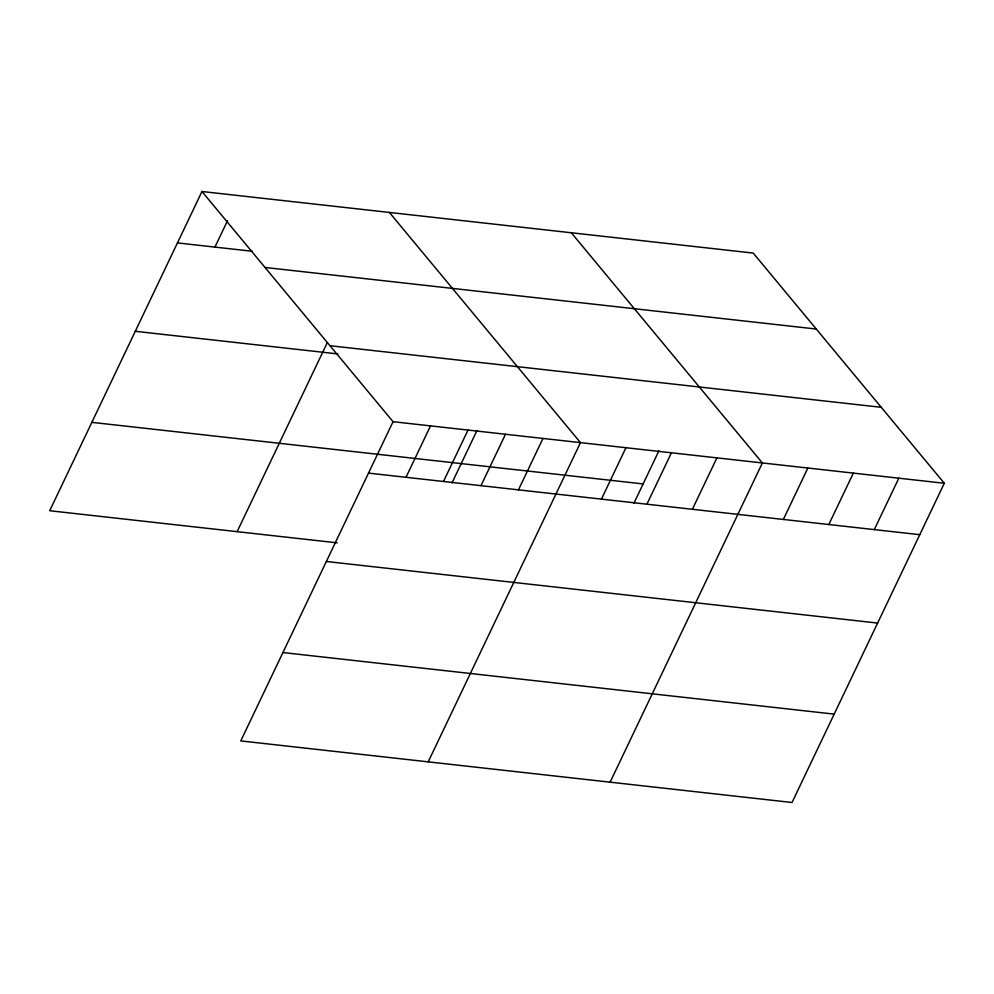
<?xml version="1.0" encoding="UTF-8"?>
<svg xmlns="http://www.w3.org/2000/svg" width="994" height="994" viewBox="0 0 994 994"><rect width="100%" height="100%" fill="white"/><g stroke="black" fill="none" stroke-linecap="round" stroke-linejoin="round"><path stroke-width="1.49" d="M201.968 191.507L393.04 421.692L240.772 740.915L792.032 802.493L944.3 483.27L753.228 253.085L201.968 191.507L49.7 510.73L337.177 542.836M214.928 247.096L227.514 220.705M237.131 531.666L327.324 342.557M405.999 477.294L430.526 425.879M443.486 481.481L468.012 430.067M451.984 482.935L476.996 430.489M480.972 485.668L505.499 434.254M518.458 489.856L542.985 438.441M428.203 761.864L580.471 442.628L389.387 212.443M601.42 499.125L625.947 447.71M633.899 503.262L658.91 450.816M646.908 504.207L671.422 452.792M692.383 509.288L716.91 457.874M610.117 782.179L762.386 462.956L571.302 232.758M783.347 519.44L807.861 468.037M828.822 524.521L853.337 473.119M874.298 529.603L898.824 478.189M177.441 242.909L252.414 251.283M265.013 267.461L816.273 329.039M329.983 345.726L881.243 407.304M135.283 331.288L337.873 353.926M393.04 421.692L944.3 483.27M91.858 422.351L643.118 483.929M368.513 473.107L919.773 534.685M326.367 561.486L877.627 623.064M282.93 652.549L834.19 714.127"/></g></svg>
